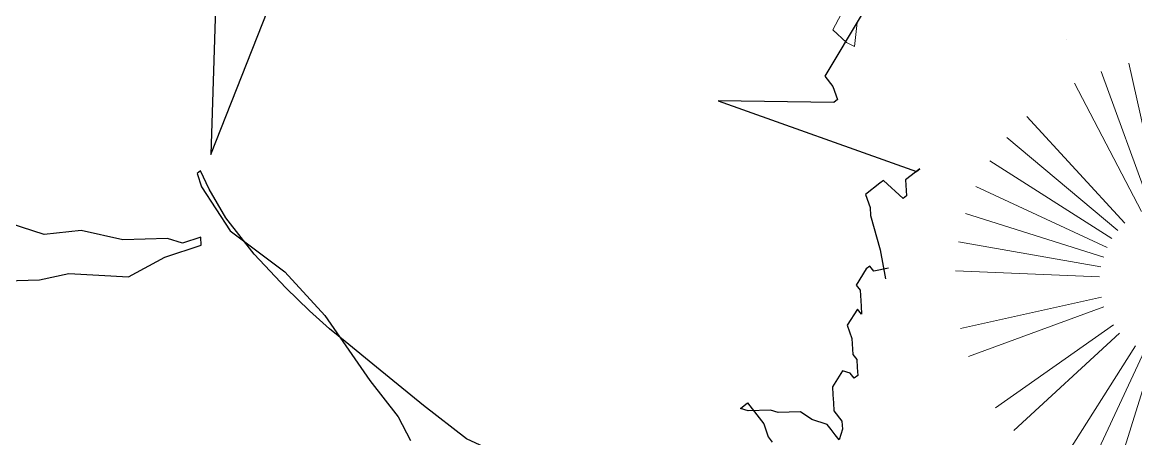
# Model space of a CAD drawing. Header units: millimetres. Extents: x 111 to 1506, y 14 to 566.
# Drawn here: x 255.486 to 256.954, y 191.127 to 191.676 of the extents above; entities that cross this region are included whole.
import ezdxf

# ---------------------------------------------------------------- set-up
doc = ezdxf.new("R2010")
doc.units = ezdxf.units.MM
for name, color, linetype, lineweight in [('ARBOLES', 78, 'Continuous', 5), ('G', 254, 'Continuous', 5), ('PALMERAS114', 114, 'Continuous', 5)]:
    doc.layers.add(name, color=color, linetype=linetype, lineweight=lineweight)
doc.layers.add('fer', color=8, linetype='Continuous')
doc.styles.add('ATTR', font='romans.shx', dxfattribs={"width": 0.8, "height": 2.52})

# ---------------------------------------------------------------- blocks, each defined once
blk = doc.blocks.new('E1E')
at = {"layer": 'ARBOLES', "ltscale": 0.2}
blk.add_line((94.6676, 58.8635), (94.6676, 58.8635), dxfattribs=at)
blk.add_lwpolyline([(94.8793, 59.1415), (94.9082, 59.1466), (94.9198, 59.1205), (94.9112, 59.0699), (94.8938, 59.109), (94.8663, 59.1357)], close=True, dxfattribs=at)
blk = doc.blocks.new('tr')
at = {"layer": 'fer', "color": 97}
for p, q in [((1378.259, 206.5874), (1378.2709, 206.5961)), ((1378.259, 206.5874), (1378.2709, 206.5961)), ((1378.2709, 206.5961), (1378.2709, 206.5874)), ((1378.2709, 206.5961), (1378.2709, 206.5874)), ((1378.253, 206.5788), (1378.259, 206.5874)), ((1378.253, 206.5788), (1378.259, 206.5874)), ((1378.253, 206.5614), (1378.253, 206.5788)), ((1378.253, 206.5614), (1378.253, 206.5788)), ((1378.259, 206.5874), (1378.259, 206.5874)), ((1378.259, 206.5874), (1378.259, 206.5874)), ((1378.2709, 206.5874), (1378.2709, 206.5788)), ((1378.2709, 206.5874), (1378.2709, 206.5788)), ((1378.2709, 206.5788), (1378.2709, 206.5701)), ((1378.2709, 206.5788), (1378.2709, 206.5788)), ((1378.2709, 206.5788), (1378.2709, 206.5701)), ((1378.2709, 206.5788), (1378.2709, 206.5788)), ((1378.2709, 206.5701), (1378.2828, 206.5528)), ((1378.2709, 206.5701), (1378.2828, 206.5528)), ((1378.2411, 206.5441), (1378.2471, 206.5528)), ((1378.2411, 206.5441), (1378.2471, 206.5528)), ((1378.2471, 206.5528), (1378.253, 206.5614)), ((1378.2471, 206.5528), (1378.253, 206.5614)), ((1378.2828, 206.5528), (1378.2887, 206.5354)), ((1378.2828, 206.5528), (1378.2887, 206.5354)), ((1378.1875, 206.5268), (1378.1935, 206.5354)), ((1378.1875, 206.5268), (1378.1935, 206.5354)), ((1378.1935, 206.5354), (1378.1994, 206.5441)), ((1378.1935, 206.5354), (1378.1994, 206.5441)), ((1378.1994, 206.5441), (1378.2054, 206.5441)), ((1378.1994, 206.5441), (1378.2054, 206.5441)), ((1378.2054, 206.5441), (1378.2054, 206.5354)), ((1378.2054, 206.5441), (1378.2054, 206.5441)), ((1378.2054, 206.5441), (1378.2054, 206.5354)), ((1378.2054, 206.5441), (1378.2054, 206.5441)), ((1378.2054, 206.5354), (1378.2113, 206.5268)), ((1378.2054, 206.5354), (1378.2054, 206.5354)), ((1378.2054, 206.5354), (1378.2113, 206.5268)), ((1378.2054, 206.5354), (1378.2054, 206.5354)), ((1378.2113, 206.5268), (1378.2351, 206.5354)), ((1378.2113, 206.5268), (1378.2351, 206.5354)), ((1378.2351, 206.5354), (1378.2411, 206.5441)), ((1378.2351, 206.5354), (1378.2411, 206.5441)), ((1378.2351, 206.5354), (1378.2351, 206.5354)), ((1378.2351, 206.5354), (1378.2351, 206.5354)), ((1378.2887, 206.5354), (1378.3006, 206.5268)), ((1378.2887, 206.5354), (1378.3006, 206.5268)), ((1378.3363, 206.5181), (1378.3423, 206.5354)), ((1378.3363, 206.5181), (1378.3423, 206.5354)), ((1378.3423, 206.5354), (1378.3423, 206.5441)), ((1378.3423, 206.5354), (1378.3423, 206.5441)), ((1378.1756, 206.5008), (1378.1875, 206.5181)), ((1378.1756, 206.5008), (1378.1875, 206.5181)), ((1378.1875, 206.5181), (1378.1875, 206.5268)), ((1378.1875, 206.5181), (1378.1875, 206.5268)), ((1378.3006, 206.5268), (1378.3125, 206.5181)), ((1378.3006, 206.5268), (1378.3125, 206.5181)), ((1378.3125, 206.5181), (1378.3185, 206.5094)), ((1378.3125, 206.5181), (1378.3185, 206.5094)), ((1378.3363, 206.4834), (1378.3363, 206.5181)), ((1378.3363, 206.4834), (1378.3363, 206.5181)), ((1378.3185, 206.5094), (1378.3423, 206.4921)), ((1378.3185, 206.5094), (1378.3423, 206.4921)), ((1378.1697, 206.4834), (1378.1756, 206.5008)), ((1378.1697, 206.4834), (1378.1756, 206.5008)), ((1378.3423, 206.4921), (1378.3482, 206.4834)), ((1378.3423, 206.4921), (1378.3482, 206.4834)), ((1378.128, 206.4574), (1378.1399, 206.4748)), ((1378.128, 206.4574), (1378.1399, 206.4748)), ((1378.1399, 206.4748), (1378.1459, 206.4834)), ((1378.1399, 206.4748), (1378.1459, 206.4834)), ((1378.1399, 206.4748), (1378.1399, 206.4748)), ((1378.1399, 206.4748), (1378.1399, 206.4748)), ((1378.1459, 206.4748), (1378.1697, 206.4834)), ((1378.1459, 206.4834), (1378.1459, 206.4748)), ((1378.1459, 206.4748), (1378.1697, 206.4834)), ((1378.1459, 206.4834), (1378.1459, 206.4748)), ((1378.3363, 206.4834), (1378.3363, 206.4834)), ((1378.3482, 206.4834), (1378.3363, 206.4834)), ((1378.3363, 206.4834), (1378.3363, 206.4834)), ((1378.3482, 206.4834), (1378.3363, 206.4834)), ((1378.0745, 206.4314), (1378.0923, 206.4661)), ((1378.0745, 206.4314), (1378.0923, 206.4661)), ((1378.0804, 206.4574), (1378.0983, 206.4488)), ((1378.0804, 206.4574), (1378.0983, 206.4488)), ((1378.0983, 206.4488), (1378.0983, 206.4401)), ((1378.0983, 206.4488), (1378.0983, 206.4488)), ((1378.0983, 206.4488), (1378.0983, 206.4401)), ((1378.0983, 206.4488), (1378.0983, 206.4488)), ((1378.1042, 206.4401), (1378.128, 206.4488)), ((1378.1042, 206.4401), (1378.128, 206.4488)), ((1378.128, 206.4574), (1378.128, 206.4574)), ((1378.128, 206.4574), (1378.128, 206.4574)), ((1378.128, 206.4574), (1378.128, 206.4574)), ((1378.128, 206.4488), (1378.128, 206.4574)), ((1378.128, 206.4574), (1378.128, 206.4574)), ((1378.128, 206.4574), (1378.128, 206.4574)), ((1378.128, 206.4574), (1378.128, 206.4574)), ((1378.128, 206.4488), (1378.128, 206.4574)), ((1378.0566, 206.3881), (1378.0745, 206.4314)), ((1378.0566, 206.3881), (1378.0745, 206.4314)), ((1378.0983, 206.4401), (1378.1042, 206.4401)), ((1378.0983, 206.4401), (1378.0983, 206.4401)), ((1378.0983, 206.4401), (1378.1042, 206.4401)), ((1378.0983, 206.4401), (1378.0983, 206.4401)), ((1377.9912, 206.3794), (1378.0031, 206.3968)), ((1377.9912, 206.3794), (1378.0031, 206.3968)), ((1378.0031, 206.3968), (1378.009, 206.3968)), ((1378.0031, 206.3968), (1378.009, 206.3968)), ((1378.009, 206.3968), (1378.015, 206.3621)), ((1378.009, 206.3968), (1378.015, 206.3621)), ((1378.0507, 206.3794), (1378.0566, 206.3881)), ((1378.0507, 206.3794), (1378.0566, 206.3881)), ((1378.0566, 206.3881), (1378.0566, 206.3881)), ((1378.0566, 206.3881), (1378.0566, 206.3881)), ((1377.9674, 206.3794), (1377.9912, 206.3794)), ((1377.9733, 206.3794), (1377.9674, 206.3794)), ((1377.9674, 206.3794), (1377.9912, 206.3794)), ((1377.9733, 206.3794), (1377.9674, 206.3794)), ((1378.1221, 206.1455), (1377.9733, 206.3794)), ((1378.1221, 206.1455), (1377.9733, 206.3794)), ((1378.0447, 206.3621), (1378.0507, 206.3794)), ((1378.0447, 206.3621), (1378.0507, 206.3794)), ((1378.015, 206.3621), (1378.0209, 206.3621)), ((1378.015, 206.3621), (1378.0209, 206.3621)), ((1378.0209, 206.3621), (1378.0447, 206.3621)), ((1378.0209, 206.3621), (1378.0447, 206.3621)), ((1378.6398, 206.3274), (1378.6577, 206.2928)), ((1378.6398, 206.3274), (1378.6577, 206.2928)), ((1378.6577, 206.2928), (1378.6755, 206.2235)), ((1378.6577, 206.2928), (1378.6755, 206.2235)), ((1377.9912, 206.2235), (1377.9971, 206.2408)), ((1377.9912, 206.2235), (1377.9971, 206.2408)), ((1377.9971, 206.2408), (1378.0031, 206.2408)), ((1377.9971, 206.2408), (1378.0031, 206.2408)), ((1378.0031, 206.2408), (1378.1221, 206.1455)), ((1378.0031, 206.2408), (1378.1221, 206.1455)), ((1378.7112, 206.2148), (1378.7172, 206.2495)), ((1378.7112, 206.2148), (1378.7172, 206.2495)), ((1377.9912, 206.2061), (1377.9912, 206.2235)), ((1377.9912, 206.2061), (1377.9912, 206.2235)), ((1378.6755, 206.2235), (1378.6934, 206.1455)), ((1378.6755, 206.2235), (1378.6934, 206.1455)), ((1378.7112, 206.1541), (1378.7112, 206.2148)), ((1378.7112, 206.1541), (1378.7112, 206.2148)), ((1377.9019, 206.1715), (1377.9912, 206.2061)), ((1377.9019, 206.1715), (1377.9912, 206.2061)), ((1378.7053, 206.0501), (1378.7112, 206.1541)), ((1378.7053, 206.0501), (1378.7112, 206.1541)), ((1378.6934, 206.1455), (1378.7053, 206.0935)), ((1378.6934, 206.1455), (1378.7053, 206.0935)), ((1378.7053, 206.0935), (1378.7112, 206.0675)), ((1378.7053, 206.0935), (1378.7112, 206.0675)), ((1378.7112, 206.0675), (1378.7172, 206.0328)), ((1378.7112, 206.0675), (1378.7172, 206.0328)), ((1378.7112, 205.9722), (1378.7053, 206.0501)), ((1378.7112, 205.9722), (1378.7053, 206.0501)), ((1378.7172, 206.0328), (1378.7231, 205.9895)), ((1378.7172, 206.0328), (1378.7231, 205.9895)), ((1378.7231, 205.9895), (1378.7291, 205.9288)), ((1378.7231, 205.9895), (1378.7291, 205.9288)), ((1378.735, 205.8855), (1378.7112, 205.9722)), ((1378.735, 205.8855), (1378.7112, 205.9722)), ((1378.7291, 205.9288), (1378.7291, 205.8682)), ((1378.7291, 205.9288), (1378.7291, 205.8682)), ((1378.7291, 205.8162), (1378.735, 205.8855)), ((1378.7291, 205.8162), (1378.735, 205.8855)), ((1378.7767, 205.8768), (1378.7707, 205.8682)), ((1378.7767, 205.8768), (1378.7707, 205.8682)), ((1378.8243, 205.8595), (1378.7767, 205.8768)), ((1378.8243, 205.8595), (1378.7767, 205.8768)), ((1378.7291, 205.8682), (1378.7231, 205.8248)), ((1378.7291, 205.8682), (1378.7231, 205.8248)), ((1378.7707, 205.8682), (1378.7946, 205.8595)), ((1378.7707, 205.8682), (1378.7946, 205.8595)), ((1378.7946, 205.8595), (1378.8065, 205.8422)), ((1378.7946, 205.8595), (1378.8065, 205.8422)), ((1378.8779, 205.8508), (1378.8243, 205.8595)), ((1378.8779, 205.8508), (1378.8243, 205.8595)), ((1378.9076, 205.8248), (1378.8779, 205.8508)), ((1378.9076, 205.8248), (1378.8779, 205.8508)), ((1378.8065, 205.8422), (1378.8541, 205.8075)), ((1378.8065, 205.8422), (1378.8541, 205.8075)), ((1378.7231, 205.8248), (1378.7172, 205.7988)), ((1378.7231, 205.8248), (1378.7172, 205.7988)), ((1378.7231, 205.7988), (1378.7291, 205.8162)), ((1378.7231, 205.7988), (1378.7291, 205.8162)), ((1378.9374, 205.7988), (1378.9076, 205.8248)), ((1378.9374, 205.7988), (1378.9076, 205.8248)), ((1378.7172, 205.7988), (1378.7231, 205.7988)), ((1378.7172, 205.7988), (1378.7231, 205.7988)), ((1378.8541, 205.8075), (1378.8898, 205.7642)), ((1378.8541, 205.8075), (1378.8898, 205.7642)), ((1378.9731, 205.7815), (1378.9374, 205.7988)), ((1378.9731, 205.7815), (1378.9374, 205.7988)), ((1378.6934, 205.7902), (1377.9435, 205.3482)), ((1378.6934, 205.7902), (1377.9435, 205.3482)), ((1378.3839, 205.4175), (1378.6934, 205.7902)), ((1378.3839, 205.4175), (1378.6934, 205.7902)), ((1379.0088, 205.7555), (1378.9731, 205.7815)), ((1379.0088, 205.7555), (1378.9731, 205.7815)), ((1378.8898, 205.7642), (1378.9314, 205.7382)), ((1378.8898, 205.7642), (1378.9314, 205.7382)), ((1378.9314, 205.7382), (1378.9671, 205.6862)), ((1378.9314, 205.7382), (1378.9671, 205.6862))]:
    blk.add_line(p, q, dxfattribs=at)
blk = doc.blocks.new('EVG7')
for p, q in [((-3.91, 19.67), (-9.01, 58.4)), ((1.55, 19.67), (6.65, 58.4)), ((-9.21, 18.3), (-24.14, 54.35)), ((-6.59, 19.1), (-16.71, 56.87)), ((4.23, 19.1), (14.35, 56.87)), ((6.85, 18.3), (21.78, 54.35)), ((-11.62, 16.99), (-31.18, 50.87)), ((9.26, 16.99), (28.82, 50.87)), ((-13.82, 15.38), (-37.7, 46.51)), ((-16, 13.74), (-43.6, 41.34)), ((-17.84, 11.7), (-48.78, 35.44)), ((15.48, 11.7), (46.42, 35.44)), ((17.04, 9.43), (50.78, 28.91)), ((-20.59, 6.96), (-56.61, 21.87)), ((18.24, 6.96), (54.25, 21.87)), ((-21.61, 4.39), (-59.13, 14.44)), ((19.8, 1.68), (58.31, 6.74)), ((-22.19, -1.09), (-61.18, -1.09)), ((19.83, -1.09), (58.82, -1.09)), ((-22.16, -3.85), (-60.66, -8.92)), ((19.8, -3.85), (58.31, -8.92)), ((19.25, -6.56), (56.78, -16.62)), ((-20.59, -9.13), (-56.61, -24.05)), ((-19.4, -11.61), (-53.14, -31.09)), ((-17.84, -13.87), (-48.78, -37.61)), ((15.48, -13.87), (46.42, -37.61)), ((-13.82, -17.56), (-37.7, -48.69)), ((11.46, -17.56), (35.35, -48.69)), ((13.64, -15.91), (41.25, -43.51)), ((-11.62, -19.17), (-31.18, -53.05)), ((-9.21, -20.47), (-24.14, -56.52)), ((6.85, -20.47), (21.78, -56.52)), ((9.26, -19.17), (28.82, -53.05)), ((-6.59, -21.27), (-16.71, -59.04)), ((-3.91, -21.84), (-9.01, -60.57)), ((-1.18, -22.12), (-1.18, -61.09)), ((4.23, -21.27), (14.35, -59.04))]:
    blk.add_line(p, q)
at = {"style": 'ATTR', "width": 0.8, "flags": 9}
blk.add_attdef('ESTCODE', (0, 0), '', height=0.7, dxfattribs=at)

msp = doc.modelspace()

# ---------------------------------------------------------------- hatches: boundary and pattern name
at = {"layer": 'G', "lineweight": 100, "ltscale": 1000}
h = msp.add_hatch(dxfattribs=at)
h.set_pattern_fill('AR-HBONE', color=256, scale=0.046, angle=-22.08523, style=0)
h.set_pattern_definition([(22.914772, (777.23143, 1670.63463), (0.097837146, 0.241122153), [0.552, -0.184]), (112.914772, (777.40091, 1670.70627), (0.097837146, 0.241122153), [0.552, -0.184])])
edge = h.paths.add_edge_path()
edge.add_line((221.74739, 201.07699), (222.24177, 203.56684))
edge.add_line((222.24177, 203.56684), (283.25265, 176.18215))
edge.add_line((283.25265, 176.18215), (282.61554, 174.27589))
edge.add_line((282.61554, 174.27589), (222.04443, 201.46319))

# ---------------------------------------------------------------- block references
at = {"lineweight": 100, "rotation": 217.9147716791315}
msp.add_blockref('tr', (1216.96526, 1201.04619), dxfattribs=at)
at = {"layer": 'ARBOLES', "color": 0, "xscale": 0.8310831642732954, "yscale": 0.8310831642732954, "zscale": 0.8310831642732954, "rotation": 127.9147716791315}
msp.add_blockref('E1E', (343.80341, 159.6437), dxfattribs=at)
at = {"layer": 'PALMERAS114', "extrusion": (0, 0, -1), "xscale": -0.004880888891868356, "yscale": 0.004880888891718753, "zscale": -0.004880888891868356, "rotation": 324.9205878507974}
msp.add_blockref('EVG7', (-257.01014, 191.34377), dxfattribs=at)

doc.saveas('drawing.dxf')
